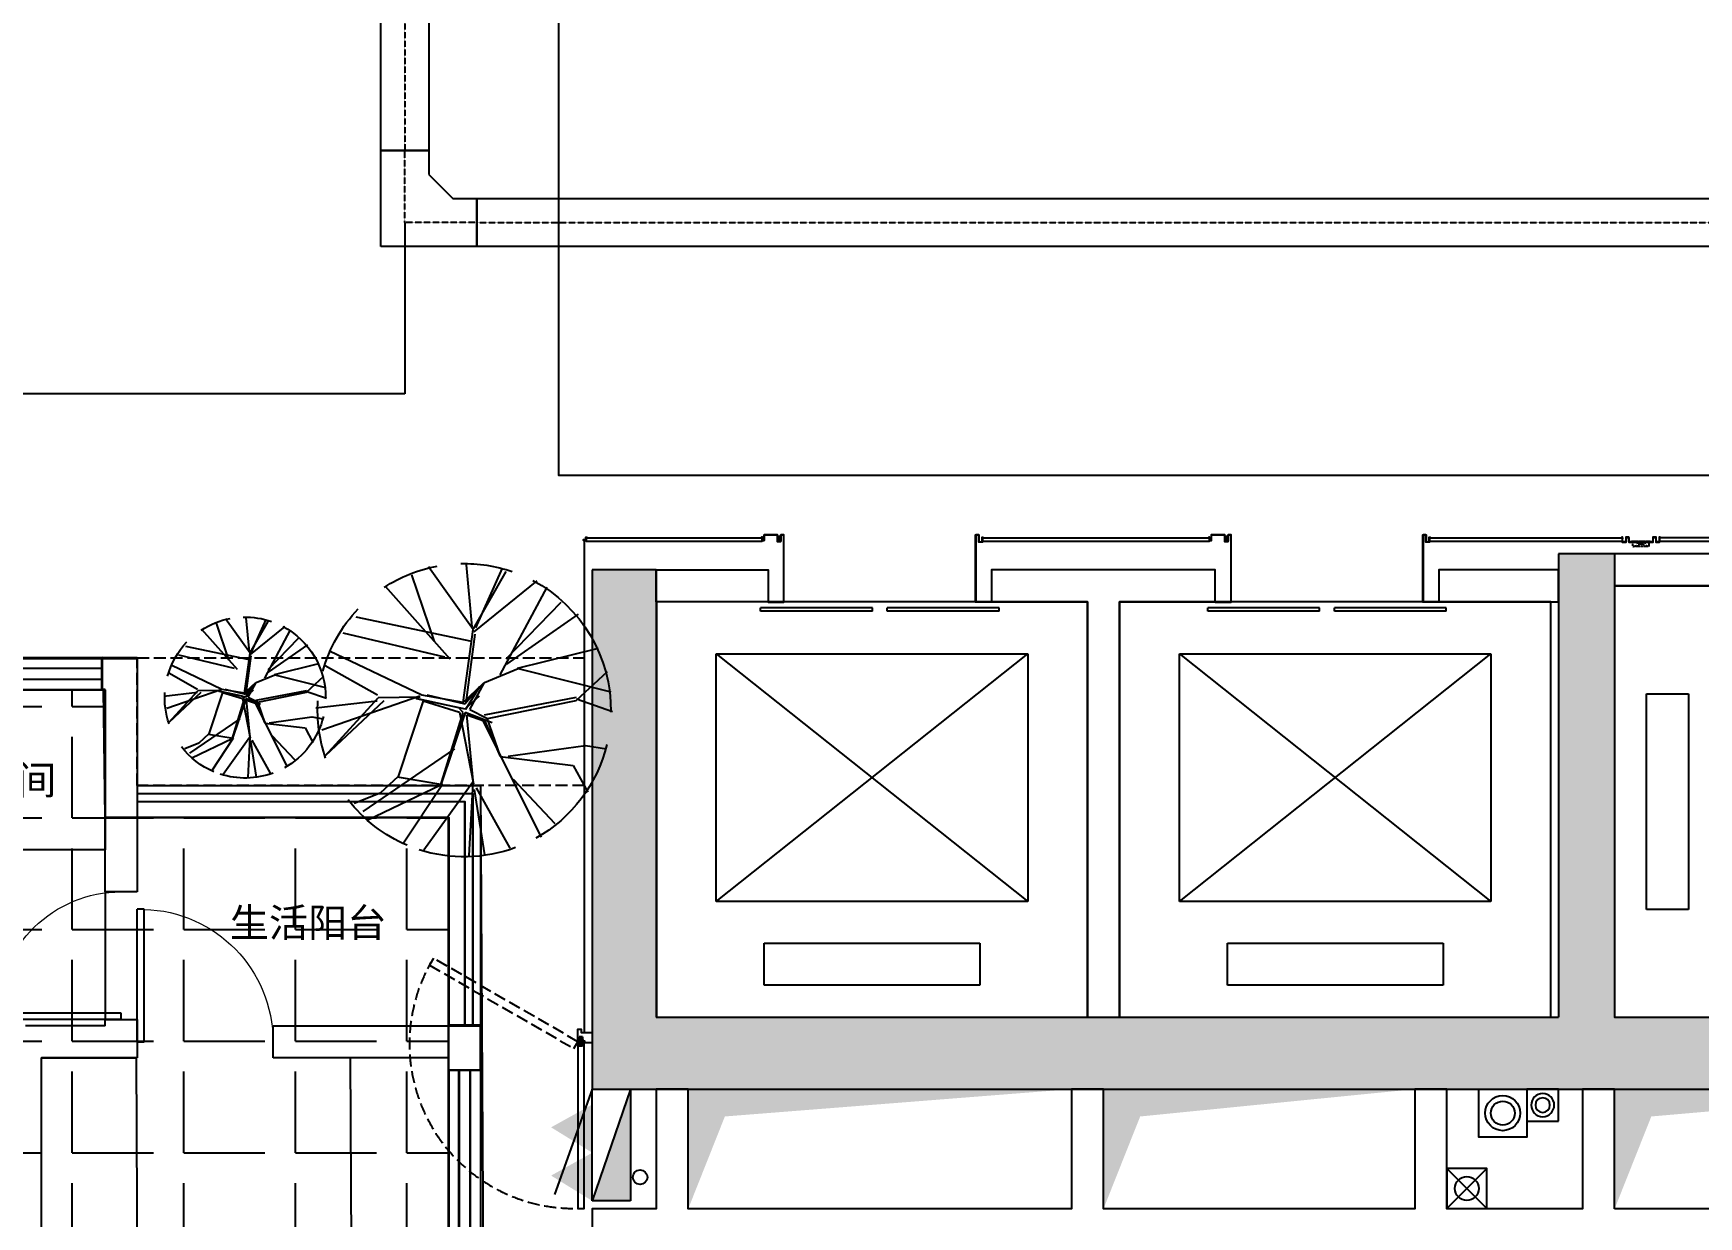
# Model space of a CAD drawing. Extents: x -284868 to 304789, y -137694 to 137894.
# Drawn here: x -70857 to -60430, y -19441 to -12034 of the extents above; entities that cross this region are included whole.
import ezdxf

# ---------------------------------------------------------------- set-up
doc = ezdxf.new("R2010")
doc.units = 0
doc.set_wipeout_variables(frame=1)
doc.linetypes.add('DASH', pattern=[0.35, 0.25, -0.1])
doc.layers.get('0').update_dxf_attribs({"linetype": 'CONTINUOUS'})
for name, color, linetype in [('0-墙', 4, 'CONTINUOUS'), ('0-底图', 251, 'CONTINUOUS'), ('0-建筑柱体', 251, 'CONTINUOUS'), ('0-消防栓(给排水)', 9, 'CONTINUOUS'), ('0-电梯', 3, 'CONTINUOUS'), ('0-窗', 11, 'CONTINUOUS'), ('0-非设计区域', 251, 'CONTINUOUS'), ('CABLETRAY', 4, 'CONTINUOUS'), ('CABLETRAY_DOTE', 5, 'DASH'), ('P-完成面', 42, 'CONTINUOUS'), ('P-平面家具', 3, 'CONTINUOUS'), ('P-平面栏杆', 3, 'CONTINUOUS'), ('P-平面植物', 251, 'CONTINUOUS'), ('P-门扇', 6, 'CONTINUOUS'), ('WIRE-照明', 130, 'CONTINUOUS')]:
    doc.layers.add(name, color=color, linetype=linetype)
doc.styles.add('_TCH_DYN', font='')
doc.styles.get('_TCH_DYN').set_extended_font_data('SimSun')

# ---------------------------------------------------------------- blocks, each defined once
blk = doc.blocks.new('$plan$00002359')
for p, q in [((157, -346), (157, -26)), ((157, -27), (846, -27)), ((846, -27), (846, -400)), ((0, -346), (645, -346)), ((645, -403), (0, -403)), ((996, -710), (645, -346)), ((645, -346), (645, -710)), ((846, -400), (697, -400)), ((645, -710), (996, -710))]:
    blk.add_line(p, q)
blk.add_lwpolyline([(1000, -2000), (0, -2000), (0, 0), (1000, 0)], close=True)
blk = doc.blocks.new('$WINLIB2D$00000001')
for points in [[(-0.5, 0.5), (-0.5, -0.5)], [(-0.5, 0.5), (0.5, 0.5)], [(0.5, -0.5), (0.5, 0.5)], [(0.5, 0.1667), (-0.5, 0.1667)], [(0.5, -0.1667), (-0.5, -0.1667)], [(-0.5, -0.5), (0.5, -0.5)]]:
    blk.add_lwpolyline(points)
blk = doc.blocks.new('$DorLib2D$00000001')
for p, q in [((0.45, 0.975), (0.5, 0.975)), ((0.45, 0), (0.45, 0.975)), ((0.5, 0), (0.5, 0.975)), ((0.5, 0), (0.45, 0))]:
    blk.add_line(p, q)
at = {"lineweight": 13}
blk.add_arc((0.475, 0), 0.975, 91.4693, 180, dxfattribs=at)
blk = doc.blocks.new('vrthr')
for p, q in [((214831, 282163), (214831, 282363)), ((214831, 282363), (215048, 282363)), ((215048, 282363), (215048, 280896)), ((214848, 282163), (214831, 282163)), ((214848, 280896), (214848, 282163)), ((215048, 280896), (214848, 280896)), ((214848, 280058), (214348, 280058)), ((214848, 280058), (214848, 280096)), ((214848, 280096), (215048, 280096)), ((215048, 280096), (215048, 280058)), ((215048, 280058), (215048, 279858)), ((215898, 279858), (215898, 280058)), ((215898, 280058), (217198, 280058)), ((214448, 276906), (214448, 279858)), ((214948, 279858), (214448, 279858)), ((215048, 279858), (214948, 279858)), ((216998, 279858), (215898, 279858))]:
    blk.add_line(p, q)
at = {"linetype": 'Continuous'}
for p, q in [((214848, 280896, 0), (214848, 280096, 0)), ((217198, 280058), (217198, 279779)), ((216998, 279779), (216998, 279858)), ((217198, 279779), (216998, 279779))]:
    blk.add_line(p, q, dxfattribs=at)
at = {"elevation": 0}
for points in [[(215048, 281563), (217198, 281562), (217198, 280058)], [(215048, 281513), (217148, 281512), (217148, 280058)], [(215048, 281463), (217098, 281462), (217098, 280058)], [(215048, 281363), (216998, 281362), (216998, 280058)], [(215041, 279858), (215054, 277106), (214448, 277106), (214448, 279858), (215048, 279858)], [(216997, 279858), (216997, 277106), (216397, 277106), (216384, 279858)]]:
    blk.add_lwpolyline(points, dxfattribs=at)
for p, xscale, yscale, zscale, rotation in [((214231, 282262), 1200.000000000005, 200.0000000000007, 1200.000000000005, 180.1104236454828), ((217098, 278737), 2082.780918128163, 200.0000000000011, -2082.780918128163, 269.9997174727061)]:
    blk.add_blockref('$WINLIB2D$00000001', p, dxfattribs=dict(xscale=xscale, yscale=yscale, zscale=zscale, rotation=rotation))
at = {"yscale": 0.8000354313272307, "rotation": 90}
blk.add_blockref('$plan$00002359', (213248, 281160, 0), dxfattribs=at)
at = {"linetype": 'Continuous', "xscale": -800.0000000000042, "yscale": 800.0000000000042, "zscale": 800, "rotation": 90}
blk.add_blockref('$DorLib2D$00000001', (214948, 280496), dxfattribs=at)
at = {"linetype": 'Continuous', "xscale": -850, "yscale": 850, "zscale": 850}
blk.add_blockref('$DorLib2D$00000001', (215473, 279958), dxfattribs=at)
at = {"style": '_TCH_DYN'}
for s, p in [('保姆间', (213805, 281505, 0)), ('生活阳台', (215627, 280613, 0))]:
    blk.add_text(s, height=180, dxfattribs=at).set_placement(p)
blk = doc.blocks.new('213r5467')
for p, q in [((-90909, -260063), (-90909, -260326)), ((-89559, -260063), (-90909, -260063)), ((-89559, -260326), (-89559, -260063)), ((-90909, -260326), (-89559, -260326)), ((-91209, -260588), (-91209, -262138)), ((-89259, -260588), (-91209, -260588)), ((-91209, -260588), (-89259, -262138)), ((-91209, -262138), (-89259, -260588)), ((-89259, -262138), (-89259, -260588)), ((-91209, -262138), (-89259, -262138))]:
    blk.add_line(p, q)
blk.add_lwpolyline([(-88884, -262463), (-91584, -262463), (-91584, -259863), (-88884, -259863), (-88884, -262463)])
blk = doc.blocks.new('sgASGHHHH')
for points in [[(-102996, -917724), (-102996, -920624), (-102879, -920774), (-102646, -920624), (-102646, -917724)], [(-109046, -917824), (-109046, -921074), (-108646, -920624), (-108646, -917824)], [(-108646, -920624), (-109046, -921074), (-102996, -921074), (-102879, -920774), (-102996, -920624)], [(-102879, -920774), (-102996, -921074), (-99846, -921074), (-99846, -920624), (-102646, -920624)]]:
    blk.add_hatch(color=256).paths.add_polyline_path(points)
at = {"color": 4}
for p, q in [((-102996, -917724), (-102996, -920624)), ((-102646, -917724), (-102996, -917724)), ((-102646, -917724), (-102646, -920624)), ((-109046, -917824), (-109046, -921074)), ((-108646, -917824), (-109046, -917824)), ((-108646, -917824), (-108646, -920624)), ((-108646, -920624), (-102996, -920624)), ((-102646, -920624), (-99846, -920624)), ((-109046, -921074), (-102996, -921074)), ((-102996, -921074), (-99846, -921074))]:
    blk.add_line(p, q, dxfattribs=at)
blk = doc.blocks.new('A$C10332E08')
for p, q in [((250, 0), (0, 250)), ((250, 250), (0, 0))]:
    blk.add_line(p, q)
blk.add_lwpolyline([(0, 250), (250, 250), (250, 0), (0, 0)], close=True)
blk = doc.blocks.new('A$C2AC726D9')
blk.add_circle((16125, -36725), 75)
at = {"xscale": -1, "rotation": 90}
blk.add_blockref('A$C10332E08', (16250, -36600), dxfattribs=at)
blk = doc.blocks.new('A$C2E9C7AB1')
blk.add_lwpolyline([(-200, 0), (0, 0), (0, -200), (-200, -200)], close=True)
for radius in [72.3, 45.5]:
    blk.add_circle((-100, -100), radius)
blk = doc.blocks.new('A$C1A2309B7')
blk.add_lwpolyline([(-300, 0), (0, 0), (0, -300), (-300, -300)], close=True)
for radius in [110, 75]:
    blk.add_circle((-150, -150), radius)
blk = doc.blocks.new('A$C5B4E3DF6')
for p, q in [((0, 240), (-659, 477)), ((-700, 0), (-700, 240)), ((0, 0), (-700, 240)), ((-700, 240), (0, 240)), ((0, 240), (0, 0)), ((0, 0), (-700, 0))]:
    blk.add_line(p, q)
for points in [[(-700, 240), (-541, 498), (-398, 240)], [(-398, 240), (-239, 498), (-96, 240)], [(-700, 0), (-700, 240), (0, 0)]]:
    blk.add_solid(points)
blk = doc.blocks.new('A$C3F6147FC')
blk.add_circle((299, -3801), 45.5)
at = {"rotation": 90}
blk.add_blockref('A$C5B4E3DF6', (240, -3250), dxfattribs=at)
blk.add_blockref('A$C1A2309B7', (5850, -3250))
at = {"xscale": -1, "rotation": 270}
blk.add_blockref('A$C2E9C7AB1', (6050, -3250), dxfattribs=at)
blk = doc.blocks.new('$DORLIB2D$00000127')
at = {"color": 0}
for points in [[(-0.5333, 0.7949), (-0.5333, 0.6904)], [(-0.0333, 0.7949), (-0.5333, 0.7949)], [(-0.0333, 0.7949), (-0.0333, 0.6904)], [(0.5333, 0.7949), (0.0333, 0.7949)], [(0.0333, 0.7949), (0.0333, 0.6904)], [(0.5333, 0.7949), (0.5333, 0.6904)], [(-0.0333, 0.6904), (-0.5333, 0.6904)], [(0.5333, 0.6904), (0.0333, 0.6904)], [(0.5, 0.5), (-0.5, 0.5)]]:
    blk.add_lwpolyline(points, dxfattribs=at)
blk = doc.blocks.new('A$C6C5C068E')
h = blk.add_hatch()
h.set_pattern_fill('ANSI32', color=256, scale=0.2, style=0)
h.set_pattern_definition([(45, (506565838.6591, 131390591.2148), (-1.3470384181604, 1.3470384181604), []), (45, (506565839.5572, 131390591.2148), (-1.3470384181604, 1.3470384181604), [])])
h.paths.add_polyline_path([(11, 11), (-4, 11), (-4, 14), (0, 14), (0, 15), (-5, 15), (-5, 10), (10, 10), (10, -5), (15, -5), (15, 0), (14, 0), (14, -4), (11, -4)])
blk.add_lwpolyline([(11, 11), (-4, 11), (-4, 14), (0, 14), (0, 15), (-5, 15), (-5, 10), (10, 10), (10, -5), (15, -5), (15, 0), (14, 0), (14, -4), (11, -4)], close=True)
blk = doc.blocks.new('A$C611527F21')
h = blk.add_hatch(color=7)
h.dxf.hatch_style = 1
h.set_gradient(color1=(255, 255, 255), color2=(255, 255, 0), tint=1, name='CYLINDER')
h.paths.add_polyline_path([(1340, -405), (1340, -380), (1320, -380), (1320, -406), (1325, -410), (1335, -410)])
for points in [[(60, -375), (60, -405), (55, -405), (55, -400), (56, -400), (56, -404), (58, -404), (58, -373), (81, -373), (81, -419), (99, -419), (99, 0), (0, 0), (0, 1), (100, 1), (100, -420), (80, -420), (80, -375), (60, -375)], [(1438, -400), (1438, -404), (1436, -404), (1436, -384), (1424, -384), (1424, -419), (1342, -419), (1342, -378), (1319, -378), (1319, -419), (1302, -419), (1302, 0), (1400, 0), (1400, 1), (1300, 1), (1300, -420), (1320, -420), (1320, -380), (1340, -380), (1340, -420), (1425, -420), (1425, -385), (1435, -385), (1435, -405), (1440, -405), (1440, -400), (1438, -400)]]:
    blk.add_lwpolyline(points)
blk.add_lwpolyline([(1340, -405), (1340, -380), (1320, -380), (1320, -406), (1325, -410), (1335, -410)], close=True)
blk = doc.blocks.new('A$C7A304ED9')
at = {"linetype": 'DASH', "ltscale": 0.1}
for p, q in [((-50, 28), (50, -2)), ((50, 28), (-50, -2))]:
    blk.add_line(p, q, dxfattribs=at)
blk.add_lwpolyline([(120, -26), (120, -32), (115, -32), (115, -2), (95, -2), (95, -32), (75, -32), (75, -2), (-75, -2), (-75, -32), (-95, -32), (-95, -2), (-115, -2), (-115, -32), (-120, -32), (-120, -26), (-119, -26), (-119, -30), (-117, -30), (-117, 0), (-93, 0), (-93, -30), (-76, -30), (-76, 0), (76, 0), (76, -30), (93, -30), (93, 0), (116, 0), (116, -30), (118, -30), (118, -26), (120, -26)])
for points in [[(-50, -2), (50, -2), (50, 28), (-50, 28)], [(-60, -6), (60, -6), (60, -2), (-60, -2)]]:
    blk.add_lwpolyline(points, close=True, dxfattribs=at)
blk = doc.blocks.new('A$C67A6433D')
at = {"linetype": 'DASH', "ltscale": 0.03}
blk.add_wipeout([(31, 0), (-28, 0), (-28, 26), (31, 26)], dxfattribs=at)
for p, q in [((-26, 20), (-23, 19)), ((-25, 13), (-19, 4)), ((-21, 19), (-9, 16)), ((-20, 2), (-20, 0)), ((-19, 13), (-12, 3)), ((-18, 11), (-7, 9)), ((-16, 8), (-6, 8)), ((-16, 3), (0, 3)), ((-13, 24), (-13, 26)), ((-12, 23), (-12, 25)), ((-12, 25), (0, 25)), ((-9, 16), (-9, 21)), ((-9, 12), (-9, 21)), ((-1, 4), (-8, 10)), ((-2, 19), (-4, 14)), ((0, 9), (-3, 12)), ((30, 26), (3, 26)), ((15, 25), (3, 25)), ((3, 9), (6, 12)), ((19, 3), (3, 3)), ((4, 4), (11, 10)), ((5, 19), (7, 14)), ((19, 8), (9, 8)), ((12, 12), (12, 21)), ((23, 19), (12, 16)), ((21, 11), (12, 10)), ((22, 13), (14, 3)), ((15, 23), (15, 25)), ((16, 24), (16, 26)), ((28, 13), (21, 4)), ((23, 2), (23, 0)), ((28, 20), (25, 19))]:
    blk.add_line(p, q, dxfattribs=at)
for points in [[(0, 10), (0, 26), (-28, 26), (-28, 0), (0, 0), (0, 3)], [(3, 10), (3, 26), (31, 26), (31, 0), (3, 0), (3, 3)]]:
    blk.add_lwpolyline(points, dxfattribs=at)
for points in [[(-13, 24), (-13, 24), (-26, 24, 0.414214), (-27, 23), (-27, 2, 0.414214), (-26, 2), (-20, 2)], [(-12, 23), (-25, 23, 0.414214), (-26, 23), (-26, 17)], [(-26, 14), (-26, 5, 0.414214), (-25, 4), (-19, 4)], [(15, 23), (28, 23, -0.414214), (28, 23), (28, 17)], [(16, 24), (16, 24), (28, 24, -0.414214), (29, 23), (29, 2, -0.414214), (28, 2), (23, 2)], [(28, 14), (28, 5, -0.414214), (28, 4), (21, 4)]]:
    blk.add_lwpolyline(points, format="xyb", dxfattribs=at)
for centre in [(-22, 15), (-5, 21), (2, 6), (8, 21), (25, 15)]:
    blk.add_circle(centre, 1.99, dxfattribs=at)
for centre, radius, start, end in [((-22, 15), 3.58, 338.8563, 221.961), ((-18, 14), 1.59, 158.8563, 216.0245), ((-16, 6), 3.58, 211.8213, 270), ((-5, 21), 3.58, 334.8452, 179.1262), ((-7, 12), 1.99, 178.2525, 238.2672), ((-2, 13), 1.99, 160.8929, 232.1139), ((2, 6), 3.58, 213.0316, 326.9684), ((2, 6), 3.58, 72.8656, 107.1344), ((8, 21), 3.58, 0.8738, 205.1548), ((5, 13), 1.99, 307.8861, 19.1071), ((10, 12), 1.99, 301.7328, 1.7475), ((12, 11), 1.59, 222.3386, 280.5758), ((19, 6), 3.58, 270, 328.1787), ((25, 15), 3.58, 318.039, 201.1437), ((20, 14), 1.59, 323.9755, 21.1437)]:
    blk.add_arc(centre, radius, start, end, dxfattribs=at)
blk = doc.blocks.new('yld.studio@foxmail.com-2-220')
at = {"color": 251, "ltscale": 100}
for p, q in [((8501.1, -109873.4), (8409.6, -109669)), ((8511.1, -109879.5), (8664.3, -109664.1)), ((8513.9, -109870.1), (8534.1, -109657.1)), ((8417.6, -110035.7), (8256.9, -109733.9)), ((8507.4, -109887.1), (8290.8, -109712.8)), ((8510.1, -109877.5), (8397.2, -109679.9)), ((8589.8, -109981.6), (8812.1, -109731.5)), ((8643.6, -109920.9), (8721.4, -109692)), ((8397.2, -109980.4), (8208.1, -109785.5)), ((8394.9, -109998.4), (8148.5, -109827.1)), ((8515.1, -109920.7), (8913.5, -109837.6)), ((8535.1, -110130.3), (8503.4, -109895.4)), ((8545.1, -110130), (8511.1, -109879.5)), ((8608.5, -109974.4), (8957.6, -109892.2)), ((8358.7, -110012.5), (8079.5, -109944.3)), ((8687.6, -110105.4), (9004.3, -109954.2)), ((8356.4, -110013.7), (8038, -110093.8)), ((8471.5, -110062), (8356.4, -110013.7)), ((8839.3, -110105.6), (9019, -110003.9)), ((8157, -110123.6), (8048.7, -110023.6)), ((8521.9, -110154.8), (8471.5, -110062)), ((8545.1, -110130), (8474.7, -110063.6)), ((8488.6, -110076.5), (8536.7, -110154.5)), ((8539, -110135.6), (8488.6, -110076.5)), ((8155.7, -110118.3), (8032.3, -110161.7)), ((8472.3, -110172.8), (8155.6, -110112.1)), ((8461.2, -110185.6), (8157, -110123.6)), ((8538, -110151.7), (8489.4, -110108)), ((8707.1, -110117.1), (8538, -110151.7)), ((8669.6, -110104.1), (8539, -110135.6)), ((8545.1, -110130), (8687.6, -110105.4)), ((8682.6, -110125.1), (8557.8, -110163.7)), ((8559.5, -110148.7), (8707.1, -110117.1)), ((8682.6, -110125.1), (8768.3, -110384.4)), ((8692.8, -110112.7), (8836.9, -110114.6)), ((8694.6, -110108.9), (9030.8, -110225)), ((8818.2, -110125.1), (9019, -110313.5)), ((9019, -110313.5), (8836.9, -110114.6)), ((8840.8, -110125.9), (9051.6, -110150.2)), ((8463.3, -110184.6), (8417.7, -110316.4)), ((8445.9, -110200), (8538.1, -110165.1)), ((8521.9, -110154.8), (8463.3, -110184.6)), ((8532.4, -110173.4), (8470.5, -110194.6)), ((8557.8, -110163.7), (8509.5, -110410)), ((8509.5, -110410), (8532.4, -110173.4)), ((8538.1, -110165.1), (8622.5, -110416.5)), ((8544.7, -110164.9), (8559.5, -110148.7)), ((8622.5, -110416.5), (8544.7, -110164.9)), ((8477.1, -110193.3), (8277.6, -110592.7)), ((8470.5, -110194.6), (8417.7, -110316.4)), ((8125, -110277.7), (8052.4, -110289.4)), ((8391, -110315.4), (8125, -110277.7)), ((8574.8, -110289.9), (8890.1, -110505.1)), ((8166.6, -110346.4), (8117, -110438.8)), ((8417.7, -110316.4), (8166.6, -110346.4)), ((8373.7, -110393.6), (8229.8, -110545.8)), ((8511.4, -110403.8), (8679.8, -110638.2)), ((8511.4, -110406.1), (8525.2, -110657)), ((8771.5, -110385.9), (8615.9, -110411.9)), ((8615.9, -110411.9), (8752.8, -110617.3)), ((8622.3, -110415), (8875.2, -110535.6)), ((8768.3, -110384.4), (8830.5, -110442)), ((8500, -110423.7), (8384.7, -110630.9)), ((8507.1, -110429.3), (8471.5, -110654.4)), ((8830.5, -110442), (8919.5, -110477.1))]:
    blk.add_line(p, q, dxfattribs=at)
for start, end in [(88.6766, 109.1318), (56.9006, 79.3688), (117.8667, 180.7636), (15.425, 43.7388), (340.9435, 3.7139), (193.5797, 240.7292), (292.8624, 322.3567), (249.5801, 287.9773)]:
    blk.add_arc((8541.4, -110156.9), 504, start, end, dxfattribs=at)
blk = doc.blocks.new('A$C4DBE3E00')
at = {"layer": 'CABLETRAY'}
for p, q in [((-7723, -1375), (-7723, 17916)), ((-7423, 17916), (-7423, -1375)), ((-7723, -1975), (-7723, -1375)), ((-7723, -1375), (-7423, -1375)), ((-7423, -1375), (-7723, -1375)), ((-7423, -1375), (-7423, -1525)), ((-7423, -1525), (-7273, -1675)), ((-7273, -1675), (-7123, -1675)), ((-7123, -1975), (-7123, -1675)), ((-7123, -1675), (8943, -1675)), ((-7123, -1675), (-7123, -1975)), ((-7123, -1975), (-7723, -1975)), ((8943, -1975), (-7123, -1975))]:
    blk.add_line(p, q, dxfattribs=at)
at = {"layer": 'CABLETRAY_DOTE'}
for p, q in [((-7573, 17916), (-7573, -1375)), ((-7573, -1825), (-7573, -1375)), ((-7123, -1825), (-7573, -1825)), ((-7123, -1825), (8943, -1825))]:
    blk.add_line(p, q, dxfattribs=at)

msp = doc.modelspace()

# ---------------------------------------------------------------- linework, layer by layer
at = {"layer": '0-墙'}
for points in [[(-54407, -15293), (-60957, -15293), (-60957, -15493), (-56757, -15493)], [(-64057, -15593), (-63457, -15593), (-63457, -15393), (-64857, -15393), (-64857, -15593), (-64257, -15593), (-64257, -18193), (-64057, -18193), (-64057, -15593)], [(-60957, -19393), (-60957, -18643), (-61157, -18643), (-61157, -19393), (-62007, -19393), (-62007, -18643), (-62207, -18643), (-62207, -19393), (-64157, -19393), (-64157, -18643), (-64357, -18643), (-64357, -19393), (-66757, -19393), (-66757, -18643), (-66957, -18643), (-66957, -19393), (-67357, -19393), (-67357, -19593), (-57857, -19593)], [(-58757, -19393), (-60957, -19393)]]:
    msp.add_lwpolyline(points, dxfattribs=at)
for points in [[(-66957, -15393), (-66257, -15393), (-66257, -15593), (-66957, -15593)], [(-61307, -15393), (-62057, -15393), (-62057, -15593), (-61307, -15593)]]:
    msp.add_lwpolyline(points, close=True, dxfattribs=at)
at = {"layer": '0-墙', "ltscale": 3}
msp.add_lwpolyline([(-70407, -16143), (-70427, -16143), (-70427, -15943), (-70207, -15943), (-70207, -16943), (-70407, -16943), (-70407, -16143)], dxfattribs=at)
msp.add_lwpolyline([(-68257, -18523), (-68057, -18523), (-68057, -18243), (-68257, -18243)], close=True, dxfattribs=at)
at = {"layer": '0-墙', "color": 251}
for points in [[(-66757, -19393), (-66757, -18643), (-66527, -18814), (-64357, -18643)], [(-64157, -19393), (-64157, -18643), (-63927, -18814), (-62207, -18643)], [(-60957, -19393), (-60957, -18643), (-60727, -18814), (-58757, -18643)]]:
    msp.add_solid(points, dxfattribs=at)
at = {"layer": '0-窗'}
for points in [[(-70427, -16143), (-71627, -16143), (-71627, -15943), (-70427, -15943)], [(-70427, -16078), (-71627, -16078), (-71627, -16008), (-70427, -16008)], [(-68057, -18522), (-68057, -20603), (-68257, -20603), (-68257, -18522)], [(-68122, -18522), (-68122, -20603), (-68192, -20603), (-68192, -18522)]]:
    msp.add_lwpolyline(points, close=True, dxfattribs=at)
at = {"layer": 'P-完成面'}
for points in [[(-67407, -15204), (-67407, -18288)], [(-67395, -15193), (-66293, -15193), (-66293, -15199)], [(-67395, -15193), (-67395, -15213), (-66293, -15213), (-66293, -15193)], [(-64915, -15193), (-63493, -15193), (-63493, -15199)], [(-64915, -15193), (-64915, -15213), (-63493, -15213), (-63493, -15193)], [(-62115, -15193), (-60908, -15193), (-60908, -15199)], [(-62115, -15193), (-62115, -15213), (-60908, -15213), (-60908, -15193)], [(-58268, -15193), (-60675, -15193)], [(-60675, -15193), (-60675, -15213), (-58268, -15213), (-58268, -15193)], [(-67357, -18288), (-67357, -18353), (-67404, -18353), (-67404, -18343), (-67447, -18343), (-67447, -18268), (-67427, -18268), (-67427, -18288), (-67357, -18288)]]:
    msp.add_lwpolyline(points, dxfattribs=at)
msp.add_lwpolyline([(-67407, -18346), (-67447, -18346), (-67447, -19390), (-67407, -19390)], close=True, dxfattribs=at)
at = {"layer": 'P-平面家具', "linetype": 'DASH', "ltscale": 300}
msp.add_lwpolyline([(-70207, -15943), (-67407, -15943), (-67407, -16743), (-70207, -16743)], close=True, dxfattribs=at)
at = {"layer": 'P-平面栏杆', "ltscale": 3}
for points in [[(-70207, -16743), (-68057, -16743), (-68057, -18243)], [(-70207, -16793), (-68107, -16793), (-68107, -18243)], [(-70207, -16843), (-68157, -16843), (-68157, -18243)], [(-70207, -16943), (-68257, -16943), (-68257, -18243)]]:
    msp.add_lwpolyline(points, dxfattribs=at)
at = {"layer": 'WIRE-照明'}
for points in [[(-67569, 3169), (-67569, -14800), (-52262, -14800), (-52262, -15755)], [(-68530, -13218), (-68530, -14291)], [(-68530, -14291), (-75469, -14291)]]:
    msp.add_lwpolyline(points, dxfattribs=at)

# ---------------------------------------------------------------- block references
at = {"layer": '0-底图'}
msp.add_blockref('vrthr', (-285254, -298304, 0), dxfattribs=at)
at = {"layer": '0-建筑柱体'}
msp.add_blockref('sgASGHHHH', (41689, 902431), dxfattribs=at)
at = {"layer": '0-消防栓(给排水)', "color": 0}
for name, p in [('A$C2AC726D9', (-78007, 17460)), ('A$C3F6147FC', (-67357, -15393))]:
    msp.add_blockref(name, p, dxfattribs=at)
at = {"layer": '0-电梯', "xscale": -1}
for p, rotation in [((-320820, -107077), 90), ((24628, -278056), 180), ((27528, -278056), 180)]:
    msp.add_blockref('213r5467', p, dxfattribs=dict(at, rotation=rotation))
at = {"layer": 'P-完成面', "xscale": -1, "rotation": 180}
for name, p in [('A$C6C5C068E', (-67407, -15193)), ('A$C7A304ED9', (-60792, -15219))]:
    msp.add_blockref(name, p, dxfattribs=at)
at = {"layer": 'P-完成面', "rotation": 180}
for p in [(-64857, -15593), (-62057, -15593)]:
    msp.add_blockref('A$C611527F21', p, dxfattribs=at)
at = {"layer": 'P-平面植物', "xscale": -1.82144713234278, "yscale": 1.82144713234278, "zscale": 1.82144713234278}
msp.add_blockref('yld.studio@foxmail.com-2-220', (-52601, 184374), dxfattribs=at)
at = {"layer": 'P-平面植物', "xscale": -1}
msp.add_blockref('yld.studio@foxmail.com-2-220', (-60989, 93965), dxfattribs=at)
at = {"layer": 'P-门扇', "xscale": 1400, "yscale": -200, "zscale": 1400}
for p in [(-65557, -15493), (-62757, -15493)]:
    msp.add_blockref('$DORLIB2D$00000127', p, dxfattribs=at)
at = {"layer": 'WIRE-照明'}
msp.add_blockref('A$C4DBE3E00', (-60957, -11393), dxfattribs=at)

# ---------------------------------------------------------------- next in the draw order: block references
at = {"layer": 'P-完成面', "rotation": 270}
msp.add_blockref('A$C67A6433D', (-67442, -18343), dxfattribs=at)

# ---------------------------------------------------------------- next in the draw order: hatches: boundary and pattern name
at = {"layer": '0-非设计区域', "ltscale": 3}
h = msp.add_hatch(dxfattribs=at)
h.set_pattern_fill('ANGLE', color=256, scale=100)
h.set_pattern_definition([(0, (-492507.45, 452446.1), (0, 698.5), [508, -190.5]), (90, (-492507.45, 452446.1), (-698.5, 4e-14), [508, -190.5])])
h.paths.add_polyline_path([(-75707, -21398), (-75707, -25048), (-77757, -25048), (-77757, -28493), (-77257, -28493), (-77257, -29243), (-72857, -29243), (-72857, -31548), (-64357, -31548), (-64357, -29548), (-60657, -29548), (-60657, -21393), (-68257, -21393), (-68257, -16943), (-70407, -16943), (-70417, -16143), (-73007, -16143), (-73007, -21398)])

# ---------------------------------------------------------------- next in the draw order: linework, layer by layer
msp.add_lwpolyline([(-75707, -21398), (-75707, -25048), (-77757, -25048), (-77757, -28493), (-77257, -28493), (-77257, -29243), (-72857, -29243), (-72857, -31548), (-64357, -31548), (-64357, -29548), (-60657, -29548), (-60657, -21393), (-68257, -21393), (-68257, -16943), (-70407, -16943), (-70417, -16143), (-73007, -16143), (-73007, -21398)], close=True, dxfattribs=at)
at = {"layer": 'P-门扇', "color": 251, "linetype": 'DASH', "ltscale": 300}
msp.add_lwpolyline([(-67472, -18389), (-67447, -18346), (-68351, -17824), (-68376, -17867)], close=True, dxfattribs=at)
msp.add_arc((-67472, -18360), 1030, 148.609, 271.391, dxfattribs=at)
at = {"layer": 'WIRE-照明'}
msp.add_lwpolyline([(-73207, -15947), (-70207, -15947), (-70207, -16743), (-68057, -16743), (-68031, -21197), (-60456, -21197), (-60456, -29683), (-64156, -29748), (-64156, -31747), (-73057, -31748), (-73057, -29448), (-77265, -29447), (-77265, -28447), (-77957, -28493), (-77987, -24818), (-75937, -24818), (-75937, -21168), (-75147, -21163), (-73207, -21163), (-73215, -15947)], dxfattribs=at)

doc.saveas('drawing.dxf')
